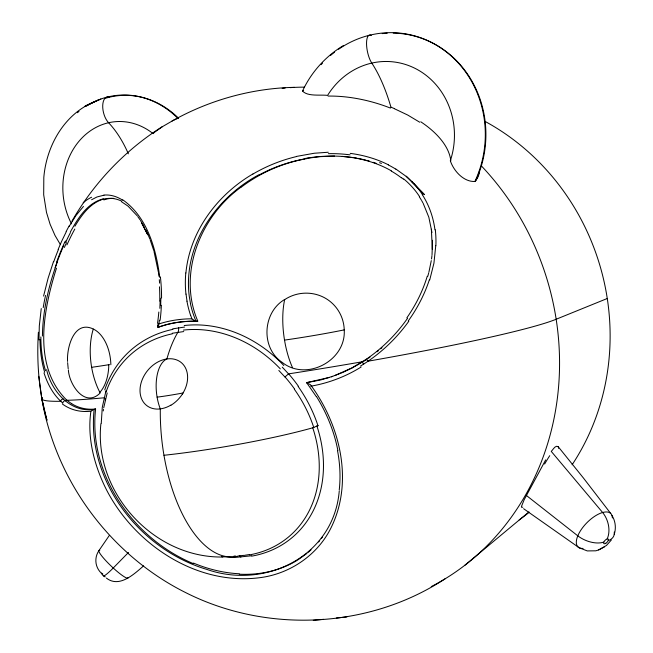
<?xml version="1.0" encoding="UTF-8"?>
<svg xmlns="http://www.w3.org/2000/svg" width="653" height="653" viewBox="0 0 653 653"><rect width="100%" height="100%" fill="white"/><g stroke="black" fill="none" stroke-linecap="round" stroke-linejoin="round"><path stroke-width="0.98" d="M160.867 298.176L160.695 305.367M42.429 336.034C42.706 310.779 48.657 285.9 57.17 262.228M160.14 300.984L159.846 308.322M38.388 332.263C36.568 361.819 38.805 391.759 46.959 420.295L41.727 398.273L38.796 376.316M435.755 245.708L433.935 263.2L429.731 279.925M100.88 423.83C93.657 492.607 153.814 558.225 222.893 557.009M193.345 563.612C133.604 538.888 88.179 474.87 95.607 408.966L94.138 409.398C86.49 480.869 139.595 549.361 206.83 569.416C265.371 589.888 333.854 556.062 339.25 490.95M432.033 254.743L432.539 240.28M185.901 272.978C189.794 231.382 217.384 194.684 252.891 173.976M431.527 258.955L431.96 255.584M103.272 410.933L103.484 409.366M159.438 320.199L158.908 324.01A6.93 2.922 -42.5 0 0 157.814 325.676L157.781 325.765M41.253 308.551L39.311 325.863L38.976 339.976M158.263 323.357L157.642 327.186A2.073 0.882 -42.4 0 1 157.561 326.459M103.713 407.815L107.198 393M431.274 260.629L428.89 272.244M159.52 326.231L159.405 326.867L157.887 327.194L165.903 324.729A133.481 112.292 53 0 1 196.3 321.366L197.761 321.047C177.29 273.395 200.618 215.898 241.488 186.831M43.58 296.087L48.11 278.202L53.505 261.551M427.772 276.333L428.67 273.068M614.244 534.276C616.269 528.146 615.452 520.988 611.992 515.519M106.055 390.461L102.284 407.26L101.248 423.487M56.468 268.154C43.433 309.636 32.046 366.129 66.892 400.289A235.676 14.464 -9.4 0 0 104.039 397.799A5.436 2.522 12.7 0 1 105.223 400.15M334.85 375.565L352.057 367.827L366.341 359.191L368.063 361.199A244.157 15.207 -9.3 0 0 424.083 350.898A244.181 15.207 -9.3 0 0 556.168 319.244L607.266 298.503M58.117 249.536L59.097 247.185A67.716 15.566 -71.3 0 1 62.092 240.353L66.149 231.97M64.378 247.454L66.524 242.606M65.21 242.5L66.051 240.671M157.797 325.733L157.83 325.676A4.351 1.706 -45 0 0 157.577 326.443M545.696 459.883L524.179 499.692L521.486 506.393L521.665 507.414L522.775 507.161M393.228 33.107A102.978 95.411 -84.4 0 1 475.776 180.759A15.762 6.318 41.1 0 1 474.886 181.485C463.573 181.991 453.68 170.882 450.317 160.785A74.899 69.308 -84.7 0 0 416.524 69.12A74.899 69.308 -84.7 0 0 327.594 95.379C320.125 94.514 307.636 96.717 302.535 91.028C311.244 72.181 325.7 56.191 343.494 45.506M70.336 232.044C77.789 218.469 87.029 203.246 102.913 198.936M69.177 226.33L76.009 215.457L83.478 206.421M74.924 226.232C81.731 214.878 90.392 202.748 103.794 199.002M71.952 221.155C93.91 182.84 125.098 150.108 162.45 126.535M182.358 394.02L183.011 392.975A34.274 2.473 -9.7 0 1 157.095 397.146M109.288 535.501L98.905 550.642A17.688 17.476 -28.9 0 0 101.37 573.212M611.355 539.998L606.449 545.475L598.687 549.908L595.903 550.805L587.259 550.92L579.244 547.794L523.608 508.703M407.586 318.215C396.453 334.238 382.413 348.22 366.3 359.232M408.786 321.276C395.914 339.217 379.466 354.644 360.529 366.023M321.333 538.513L322.402 537.092M318.566 541.974L319.692 540.611M153.226 133.522L154.369 132.396M302.535 91.028L303.612 90.375M128.502 552.438L113.238 568.004A17.876 2.057 -47.6 0 1 103.264 575.538M308.347 552.275L311.057 549.842M367.035 359.15L363.305 361.591A239.186 14.888 -9.3 0 1 288.528 373.875L288.063 374.283M287.589 374.7L284.937 377.001L278.839 370.471M380.634 348.857L382.005 347.674M154.598 132.2L162.646 126.535L172.955 120.552M464.96 565.18L528.971 511.903M306.926 553.418L298.005 559.817M377.148 351.714L378.552 350.588M143.619 565.873C134.208 573.995 119.303 588.296 106.398 578.076M368.504 358.146L369.973 357.126M445.06 578.811C368.749 628.978 266.195 633.598 184.979 592.255C110.243 554.707 55.619 480.779 41.727 398.273M91.624 199.728L96.962 196.977L103.998 195.182M297.237 560.315C283.655 568.616 267.95 573.105 252.107 574.118A129.131 103.068 40.6 0 1 239.308 574.199M259.355 174.514C219.947 195.345 189.133 236.304 188.464 281.9A106.064 103.378 -4 0 0 189.256 296.299L190.48 303.482M598.687 549.908L604.531 546.839M172.025 121.042C209.278 100.097 251.699 88.228 294.462 87.339M353.338 367.378L343.103 372.308L331.34 376.814M173.404 120.315L177.836 118.332A14.423 1.33 -31.1 0 1 178.53 118.185A93.877 80.343 85.1 0 0 105.802 98.154M93.673 102.039C63.912 114.61 46.379 146.248 43.816 177.494L43.686 194.782L46.494 212.421L50.11 224.281L55.04 235.521L60.166 244.206M99.46 99.468L85.053 106.161L100.84 99.036M363.305 361.591L362.031 362.031L363.68 364.072M332.671 376.34L320.729 379.956L306.453 382.707L310.461 384.707C339.87 424.466 353.804 480.877 331.406 527.028C318.427 554.119 291.262 573.138 261.69 577.432C197.998 586.696 134.902 545.182 106.374 489.587C94.399 465.818 87.061 438.098 90.84 411.635C91.289 411.137 91.787 410.68 92.326 410.272C92.865 409.855 93.469 409.537 94.138 409.398M329.153 377.491L306.6 382.625L316.305 396.624M66.892 400.289L65.169 400.762A2.098 1.714 -48.4 0 0 62.843 403.097C53.562 395.367 47.636 384.266 43.996 372.896M296.429 156.426L314.273 153.243L328.288 152.247M172.702 328.843L184.587 327.055M172.204 333.275L183.738 331.561M249.364 554.552L244.785 555.27M251.674 555.776L235.904 557.36L221.694 556.715M304.314 158.63C333.528 153.235 365.247 155.945 391.376 170.849M307.008 158.352L319.358 156.687L334.573 156.067M244.124 555.352L238.802 555.874A5.461 2.563 86.5 0 1 240.859 557.131M336.336 618.007L346.865 616.946M313.269 620.35L323.537 619.313M95.607 408.966C87.339 409.978 78.768 408.133 71.691 403.734M93.738 409.504C69.969 412.778 51.277 390.886 46.616 369.663M233.962 556.095L235.578 556.046M342.294 156.377L352.987 157.536M350.245 153.373C363.443 155.112 376.454 158.793 388.364 164.809M353.959 157.675L356.881 158.173M357.852 158.344L365.598 160.058M366.562 160.328L369.451 161.12M292.511 367.663A55.758 23.296 81.9 0 1 284.692 299.466C262.433 312.444 260.612 348.008 282.202 362.399C306.518 381.768 346.286 360.554 344.221 329.871A38.135 38.013 -32.1 0 0 343.421 323.08A37.907 37.792 -28.3 0 0 323.904 297.409A38.968 38.862 -35.2 0 0 284.757 299.564M373.271 162.311L376.12 163.307M394.347 108.692L407.701 115.034L419.724 122.225M110.863 364.717A35.793 22.243 85.4 0 0 93.297 329.022C74.107 319.782 66.606 347.51 67.577 361.419M121.58 201.769L128.078 206.168L137.22 215.816M193.753 320.199L193.786 320.223A7.012 1.535 30.7 0 1 191.949 318.958L190.668 315.383M395.84 169.021L405.293 175.763A74.809 62.443 21.7 0 1 411.749 181.616M122.723 199.802C147.431 217.139 156.091 248.924 159.773 277.394M401.538 177.657L403.44 179.183M526.31 495.407L577.799 535.835A21.092 12.089 23.4 0 0 603.837 542.088M406.313 176.204L424.393 194.594L411.749 181.616L413.741 183.689M282.292 367.166L288.528 373.875M607.151 538.97A20.839 14.676 70.8 0 0 602.613 512.483L551.271 451.411C552.952 449.77 555.483 444.693 558.233 446.717L583.415 477.996L610.743 513.495M137.783 216.608L140.044 219.792M419.324 196.798L421.348 200.071M422.344 194.741C429.16 205.271 433.347 217.408 434.955 229.823M140.493 220.518L144.011 226.469M421.74 200.732L422.85 202.732M423.201 203.41L428.833 217.22L431.96 232.566M141.717 223.024L147.602 234.476M141.905 223.342L147.741 234.762M558.233 446.717L558.625 448.342M145.684 229.636L147.276 232.974M147.676 233.807L149.896 239.112M150.231 240.043L153.765 250.556M154.002 251.429L158.361 272.032M68.377 369.949C69.096 384.413 84.874 408.452 100.187 392.967A52.297 28.022 81.9 0 1 93.289 329.055M187.036 301.172L186.032 294.103M68.198 368.749L67.626 362.644M158.491 272.872L158.924 276.252M159.299 279.68L159.61 283.141M431.38 229.211L432.31 249.422M485.571 121.687A232.705 216.429 73 0 1 572.11 464.781M528.718 512.646A232.705 216.429 73 0 1 519.2 519.902M282.145 88.343A263.771 239.08 73.2 0 1 285.141 88.049M290.161 87.649A263.771 239.08 73.2 0 1 304.314 87.135M481.555 166.099A263.771 239.08 73.2 0 1 431.241 586.614M371.345 35.482A15.852 5.42 78.2 0 0 366.545 43.922A15.852 5.42 78.2 0 0 371.786 63.088A92.146 33.132 79.2 0 1 390.984 107.321M338.548 49.269A103.386 95.762 -84.5 0 1 454.153 58.705A103.386 95.762 -84.5 0 1 474.886 181.485M321.121 64.647A103.386 95.762 -84.5 0 1 322.492 63.145M330.557 55.432A103.386 95.762 -84.5 0 1 334.475 52.24M328.075 96.081A90.4 45.743 16.4 0 1 390.437 108.08M391.049 107.223A91.534 46.412 16.4 0 1 394.428 108.602M420.761 121.776A90.196 46.624 14.9 0 1 450.799 160.858M382.209 33.613A102.978 95.411 -84.4 0 1 387.213 33.213M479.424 171.086A104.496 39.613 17.8 0 1 475.523 180.661M128.363 153.822A84.09 44.322 77.4 0 0 108.586 122.74A14.505 7.289 75.9 0 1 102.725 105.451A14.505 7.289 75.9 0 1 109.598 97.15M71.52 223.848A68.247 58.297 85 0 1 108.586 122.74A68.271 58.313 85 0 1 153.129 133.645M77.421 112.708A94.236 80.613 85.1 0 1 78.989 111.402M86.376 106.096A94.236 80.613 85.1 0 1 177.836 118.332M583.064 548.422A23.402 10.538 -45.5 0 1 586.476 523.167A23.402 10.538 -45.5 0 1 612.375 517.96M614.269 532.04A21.051 12.023 23.5 0 1 608.245 540.586M544.626 464.038A42.837 5.004 -63.6 0 1 549.736 455.68M128.102 577.472A19.982 2.906 43.5 0 1 111.132 566.037A19.982 2.906 43.5 0 1 99.77 550.373M105.28 576.795A2.669 0.416 43.5 0 1 103.501 575.75A2.669 0.416 43.5 0 1 101.395 573.367A2.669 0.416 43.5 0 1 102.831 574.036M158.891 323.961A137.032 115.442 53.5 0 1 191.917 318.811M196.3 321.366A2.016 0.939 60.1 0 1 196.022 321.358L194.602 317.791A101.403 98.791 -16.7 0 1 190.398 303.498M159.43 326.916A133.359 112.234 52.8 0 1 197.777 321.211M241.553 186.921A158.042 154.802 47.4 0 1 307.049 158.589M379.548 162.695A82.613 72.189 20.7 0 1 381.45 163.438M363.231 361.484A135.285 120.03 -18.7 0 1 353.273 367.264M427.258 276.26A157.904 134.445 -22.3 0 1 406.835 317.848M403.717 178.922A74.613 62.517 21.3 0 1 419.61 196.684M391.245 171.045A77.756 65.153 21.7 0 1 401.375 177.828M259.478 174.743A160.001 156.5 46.4 0 1 304.388 158.973M196.112 321.447A2.106 0.457 30.9 0 1 194.79 320.835A4.408 1.192 30.9 0 1 193.802 320.321M71.716 403.685A127.939 70.924 -66.7 0 1 66.933 400.199M63.186 398.991A2.09 1.698 -45.1 0 0 60.778 401.285A240.557 14.774 -9.4 0 1 45.645 400.624A240.59 14.774 -9.4 0 1 42.233 397.448M45.539 370.692A151.023 86.229 -61.1 0 1 40.87 336.948M56.713 261.845A67.667 16.056 -71.3 0 1 65.055 241.512M66.141 241.316A70.581 16.521 -71.4 0 1 70.344 232.786M102.937 199.345A148.402 60.427 89.2 0 1 121.621 201.132M159.479 286.822A99.558 50.991 -84 0 1 159.756 301.066M158.818 312.028A95.265 52.452 -83.6 0 1 157.528 323.186M55.146 267.738A69.651 18.023 -71.3 0 1 63.774 245.487M66.941 244.875A72.271 16.619 -71.2 0 1 74.793 229.097M103.86 199.932A146.656 60.141 89.6 0 1 113.761 198.373M316.476 396.534A140.958 111.892 48.1 0 1 337.879 450.643M337.511 450.627A142.966 113.271 48.2 0 1 339.242 489.962M239.235 573.775A131.016 104.815 40.8 0 1 193.476 563.082M90.579 411.259A122.413 68.026 -66.8 0 1 62.378 403.987M161.373 305.302A98.448 55.415 -83.8 0 1 160.107 320.313M160.401 276.986A104.145 54.281 -84.2 0 1 161.56 297.997M103.998 195.092A151.178 62.345 87.9 0 1 122.691 200.202M83.2 202.757A127.71 50.608 -85.4 0 1 91.608 197.23M66.124 231.578A76.564 20.006 -72.4 0 1 69.169 225.914M53.734 261.731A72.173 17.174 -71.4 0 1 58.272 249.887M43.22 307.547A119.483 50.526 -69.6 0 1 45.547 295.442M44.657 372.259A153.79 87.273 -62.6 0 1 39.947 339.38M361.174 366.978A129.18 118.617 -19 0 1 310.681 386.209M429.339 279.859A160.875 137.538 -23 0 1 408.247 320.998M435.298 229.783A129.098 114.348 -5.4 0 1 435.869 245.716M413.88 183.591A79.593 67.104 20.7 0 1 422.491 194.684M388.298 164.931A84.327 71.879 20.7 0 1 395.767 169.135M328.377 153.675A138.722 131.253 23.8 0 1 350.098 154.851M252.94 174.049A163.021 159.879 47.9 0 1 296.462 156.565M185.958 294.111A111.083 108.398 -2.1 0 1 185.795 272.97M190.611 315.407A104.839 102.219 -16.4 0 1 186.954 301.188M344.221 329.871A55.774 2.685 -9.4 0 1 284.52 340.099M109.369 364.619A52.648 2.343 -9.7 0 1 91.64 367.312M108.782 364.562A34.952 20.414 87.7 0 1 99.917 392.282M237.921 556.111A124.209 59.243 83.8 0 1 160.303 408.941A34.16 17.247 82.8 0 1 166.907 358.921A124.209 59.243 83.8 0 1 177.918 332.238A5.616 2.8 81.3 0 0 178.587 327.757M160.303 408.925A27.614 20.986 -51.2 0 1 140.909 396.861A27.614 20.986 -51.2 0 1 148.484 369.508A27.597 21.027 -51.2 0 1 182.407 363.623A27.597 21.027 -51.2 0 1 178.212 399.367A28.112 21.435 -51.4 0 1 170.906 405.276M170.857 405.129A27.45 20.863 -51 0 1 160.312 408.876M163.968 455.28A124.282 13.142 -9.7 0 0 313.946 427.454A5.738 1.486 -18 0 1 318.15 425.658M288.602 373.802A124.046 100.986 50.6 0 1 298.405 386.241M312.697 427.666A120.258 98.097 50.3 0 1 249.487 554.879M294.332 389.221A120.87 98.146 50.6 0 1 313.767 427.486M316.86 425.878A123.229 100.611 50.4 0 1 251.805 556.127M298.127 386.421A123.899 100.668 50.7 0 1 317.954 425.691M285.002 376.936A120.985 98.423 50.6 0 1 294.593 389.041M183.387 330.1A119.956 101.795 56.2 0 1 280.317 368.88M184.236 325.529A122.96 104.48 56.5 0 1 283.826 365.525M105.941 392.388A119.915 101.476 47 0 1 172.392 333.805M104.749 389.841A122.935 104.186 47 0 1 172.898 329.357M605.772 543.312A3.151 1.388 -45.5 0 0 608.261 539.1A3.151 1.388 -45.5 0 0 604.098 541.582A3.151 1.388 -45.5 0 0 605.772 543.312"/></g></svg>
